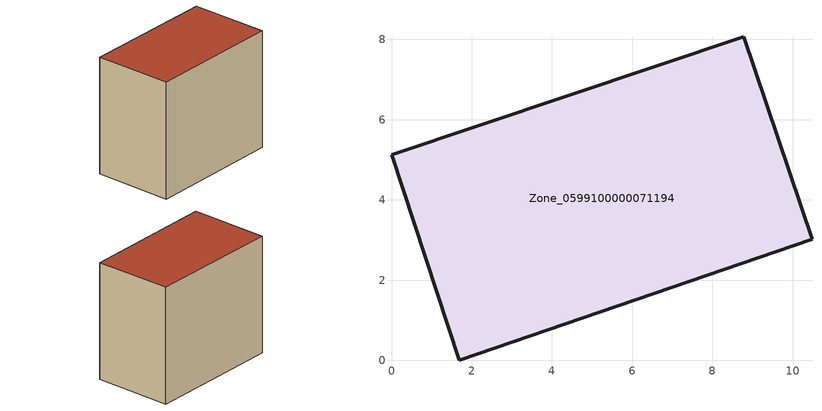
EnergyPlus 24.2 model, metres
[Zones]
Zone_0599100000071194
 floor ground (C_G): 8.79,8.07 10.48,3.02 1.7,0 0,5.13 z0.45
 wall outside (C_F): 1.7,0 10.48,3.02 8.79,8.07 0,5.13 1.7,0 z0.45:8.54
 roof outside (C_R): 10.48,3.02 8.79,8.07 0,5.13 1.7,0 z8.54
[BUILDING]
Pand.0599100000071194: North Axis=0; Terrain=City; Loads Convergence Tolerance Value=0.04; Temperature Convergence Tolerance Value=0.4; Solar Distribution=FullExterior; Maximum Number of Warmup Days=25; Minimum Number of Warmup Days=1
[Site:Location]
Rotterdam.The.Hague.AP_ZH_NLD Design_Conditions: Latitude=51.96; Longitude=4.45; Time Zone=1; Elevation=-4.5
[SITE:GROUNDTEMPERATURE:BUILDINGSURFACE]
18, 18, 18, 18, 18, 18, 18, 18, 18, 18, 18, 18
[MATERIAL] Thermal Absorptance=0.9; Solar Absorptance=0.7; Visible Absorptance=0.7
Name | Roughness | Thickness | Conductivity | Density | Specific Heat
G.TI.1965-1974 | MediumSmooth | 0.15 | 0.882353 | 540 | 1210
F.TI.1965-1974 | Rough | 0.3 | 0.697674 | 1920 | 840
R.TI.1965-1974 | MediumRough | 0.2 | 0.232558 | 1500 | 1000
[CONSTRUCTION]
C_G: G.TI.1965-1974
C_F: F.TI.1965-1974
C_R: R.TI.1965-1974
[ZONE]
Zone_0599100000071194: Type=1; Multiplier=1; Ceiling Height=Autocalculate; Volume=Autocalculate; Floor Area=autocalculate; Part of Total Floor Area=Yes
[ZONEINFILTRATION:DESIGNFLOWRATE]
Infil_Zone_0599100000071194: Zone or ZoneList or Space or SpaceList=Zone_0599100000071194; Schedule=AlwaysOn; Design Flow Rate Calculation Method=Flow/Area; Flow Rate per Floor Area=0.003; Constant Term Coefficient=1; Temperature Term Coefficient=0; Velocity Term Coefficient=0; Velocity Squared Term Coefficient=0
[HVACTEMPLATE:ZONE:IDEALLOADSAIRSYSTEM]
Zone_0599100000071194: Maximum Heating Supply Air Temperature=50; Minimum Cooling Supply Air Temperature=13; Maximum Heating Supply Air Humidity Ratio=0.0156; Minimum Cooling Supply Air Humidity Ratio=0.0077; Heating Limit=NoLimit; Cooling Limit=NoLimit; Dehumidification Control Type=ConstantSensibleHeatRatio; Cooling Sensible Heat Ratio=0.7; Dehumidification Setpoint=60; Humidification Control Type=None; Humidification Setpoint=30; Outdoor Air Method=None; Outdoor Air Flow Rate per Person=0.00944; Outdoor Air Flow Rate per Zone Floor Area=0; Outdoor Air Flow Rate per Zone=0; Demand Controlled Ventilation Type=None; Outdoor Air Economizer Type=NoEconomizer; Heat Recovery Type=None; Sensible Heat Recovery Effectiveness=0.7; Latent Heat Recovery Effectiveness=0.65
[ZONECONTROL:THERMOSTAT]
ThermostatControl_Zone_0599100000071194: Zone or ZoneList=Zone_0599100000071194; Control Type Schedule=DualSetpointControlType; Control 1=Thermostat_Zone_0599100000071194; Temperature Difference Between Cutout And Setpoint=0
[THERMOSTATSETPOINT:DUALSETPOINT]
Thermostat_Zone_0599100000071194: Heating Setpoint Temperature Schedule=HeatingSetpoint_Zone_0599100000071194; Cooling Setpoint Temperature Schedule=CoolingSetpoint_Zone_0599100000071194
[SCHEDULE:COMPACT]
HeatingSetpoint_Zone_0599100000071194: Through: 12/31, For: AllDays, Until: 24:00, 21
CoolingSetpoint_Zone_0599100000071194: Through: 12/31, For: AllDays, Until: 24:00, 24
DualSetpointControlType: Through: 12/31, For: AllDays, Until: 24:00, 4
AlwaysOn: Through: 12/31, For: AllDays, Until: 24:00, 1
